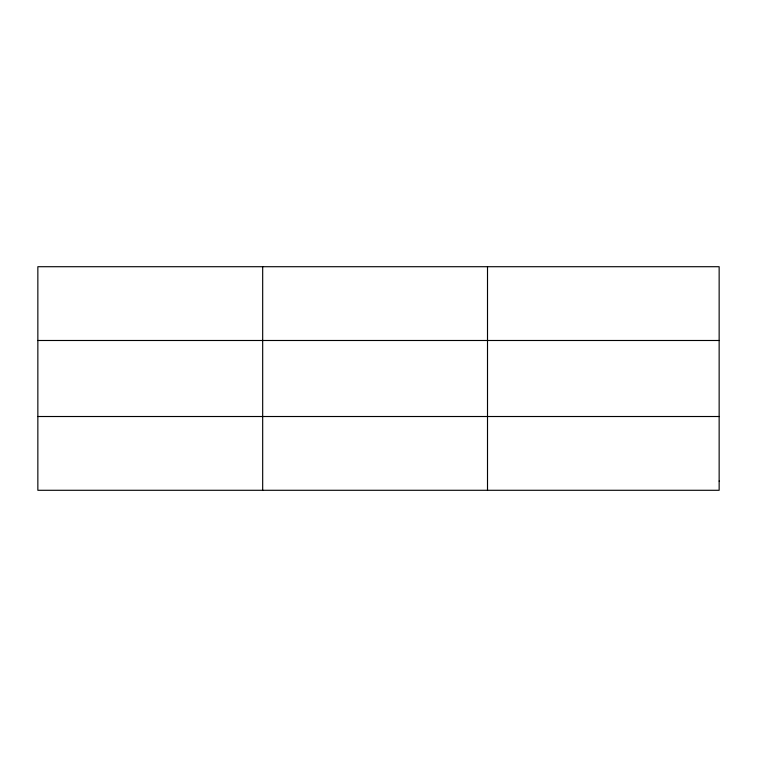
<?xml version="1.0" encoding="UTF-8"?>
<svg xmlns="http://www.w3.org/2000/svg" width="757" height="757" viewBox="0 0 757 757"><rect width="100%" height="100%" fill="white"/><g stroke="black" fill="none" stroke-linecap="round" stroke-linejoin="round"><path stroke-width="1.14" d="M262.679 266.71L262.679 490.29M487.508 266.71L487.508 490.29M37.85 340.489L719.15 340.489M37.85 416.511L719.15 416.511M719.15 481.074L719.15 490.29L37.85 490.29L37.85 266.71L719.15 266.71L719.15 481.074"/></g></svg>
